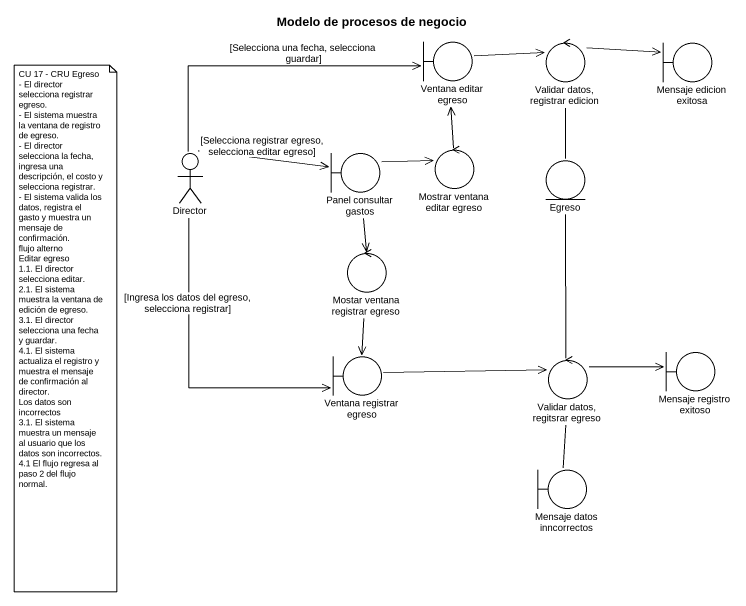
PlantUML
@startuml
title Modelo de procesos de negocio
boundary "Ventana editar egreso" as Ventana_editar_egreso
control "Validar datos, registrar edicion" as Validar_datos_registrar
boundary "Mensaje edicion exitosa" as Mensaje_edicion_exitosa
actor Director
boundary "Panel consultar gastos" as Panel_consultar_gastos
control "Mostrar ventana editar egreso" as Mostrar_ventana_editar
entity Egreso
control "Mostar ventana registrar egreso" as Mostar_ventana_registrar
boundary "Ventana registrar egreso" as Ventana_registrar_egreso
control "Validar datos, regitsrar egreso" as Validar_datos_regitsrar
boundary "Mensaje registro exitoso" as Mensaje_registro_exitoso
boundary "Mensaje datos inncorrectos" as Mensaje_datos_inncorrectos
Ventana_editar_egreso -right-> Validar_datos_registrar
Validar_datos_registrar -right-> Mensaje_edicion_exitosa
Director -right-> Ventana_editar_egreso : [Selecciona una fecha, selecciona guardar]
Director -right-> Panel_consultar_gastos : [Selecciona registrar egreso, selecciona editar egreso]
Director --> Ventana_registrar_egreso : [Ingresa los datos del egreso, selecciona registrar]
Panel_consultar_gastos -right-> Mostrar_ventana_editar
Panel_consultar_gastos --> Mostar_ventana_registrar
Mostrar_ventana_editar -up-> Ventana_editar_egreso
Egreso -up- Validar_datos_registrar
Egreso -- Validar_datos_regitsrar
Mostar_ventana_registrar --> Ventana_registrar_egreso
Ventana_registrar_egreso -right-> Validar_datos_regitsrar
Validar_datos_regitsrar -right-> Mensaje_registro_exitoso
Validar_datos_regitsrar -- Mensaje_datos_inncorrectos
note as N1
  CU 17 - CRU Egreso
  - El director selecciona registrar egreso.
  - El sistema muestra la ventana de registro de egreso.
  - El director selecciona la fecha, ingresa una descripción, el costo y selecciona registrar.
  - El sistema valida los datos, registra el gasto y muestra un mensaje de confirmación.
  flujo alterno
  Editar egreso
  1.1. El director selecciona editar.
  2.1. El sistema muestra la ventana de edición de egreso.
  3.1. El director selecciona una fecha y guardar.
  4.1. El sistema actualiza el registro y muestra el mensaje de confirmación al director.
  Los datos son incorrectos
  3.1. El sistema muestra un mensaje al usuario que los datos son incorrectos.
  4.1 El flujo regresa al paso 2 del flujo normal.
end note
@enduml
